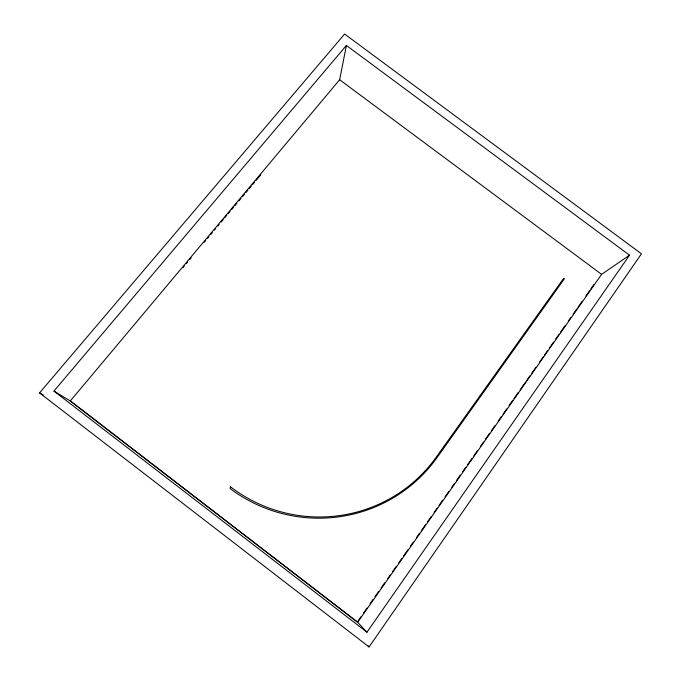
<?xml version="1.0" encoding="UTF-8"?>
<svg xmlns="http://www.w3.org/2000/svg" width="681" height="681" viewBox="0 0 681 681"><rect width="100%" height="100%" fill="white"/><g stroke="black" fill="none" stroke-linecap="round" stroke-linejoin="round"><path stroke-width="1.02" d="M629.525 255.205L601.604 274.358L357.644 622.298L70.288 400.99L339.64 79.745L346.399 45.44L629.525 255.205L366.965 632.206L53.935 391.081L346.399 45.44M369.059 646.95L641.459 253.817L344.62 34.05L39.541 392.903L369.059 646.95L367.74 645.409M366.965 632.206L357.304 621.932L360.964 616.714M363.399 613.24L367.059 608.022M370.106 603.672L373.154 599.331M374.984 596.718L378.645 591.508M381.079 588.026L384.739 582.808M387.787 578.467L390.23 574.985M392.665 571.512L396.325 566.294M398.76 562.812L401.816 558.471M403.637 555.858L407.91 549.78M410.345 546.298L413.393 541.948M416.449 537.607L419.496 533.257M421.326 530.652L425.591 524.566M427.421 521.961L431.082 516.743M434.129 512.393L437.176 508.052M439.007 505.438L442.659 500.22M445.102 496.747L448.762 491.529M451.809 487.187L454.244 483.706M456.687 480.233L460.339 475.015M462.782 471.533L465.83 467.192M467.66 464.578L471.924 458.492M473.755 455.887L477.415 450.669M480.463 446.327L483.51 441.978M485.34 439.373L489.605 433.286M491.435 430.673L495.096 425.463M498.143 421.113L501.19 416.763M503.021 414.159L506.681 408.94M509.116 405.467L512.776 400.249M513.993 398.513L518.267 392.426M520.097 389.821L525.579 381.99M526.796 380.253L529.852 375.912M531.674 373.299L535.947 367.212M539.607 362.003L543.259 356.784M544.485 355.048L547.533 350.698M549.363 348.093L553.627 342.007M555.458 339.393L559.118 334.184M560.335 332.439L565.213 325.484M568.26 321.143L570.695 317.661M573.138 314.188L576.798 308.97M578.016 307.233L582.281 301.147M585.941 295.929L589.601 290.71M590.819 288.974L593.866 284.624M182.934 267.676L184.304 266.041M186.356 263.598L187.718 261.964M189.769 259.521L191.131 257.895M204.113 242.402L205.483 240.776M207.535 238.333L208.897 236.699M210.948 234.255L212.31 232.621M214.362 230.178L215.732 228.552M217.784 226.101L219.146 224.475M221.197 222.023L223.249 219.58M224.611 217.954L226.662 215.502M228.024 213.877L230.076 211.433M231.446 209.799L233.498 207.356M234.86 205.722L236.911 203.279M238.963 200.835L241.006 198.392M242.376 196.758L244.428 194.315M245.79 192.68L247.841 190.237M249.212 188.611L251.255 186.16M252.625 184.534L254.677 182.091M256.039 180.456L260.823 174.753M39.541 392.903L43.184 394.929M53.935 391.081L70.892 401.347L357.304 621.932M339.64 79.745L601.604 274.358M230.587 486.881L230.025 488.515A146.151 144.329 22.7 0 0 436.964 457.692L564.362 278.801L563.689 278.299L436.257 457.155A144.602 142.806 23.1 0 1 230.587 486.881"/></g></svg>
